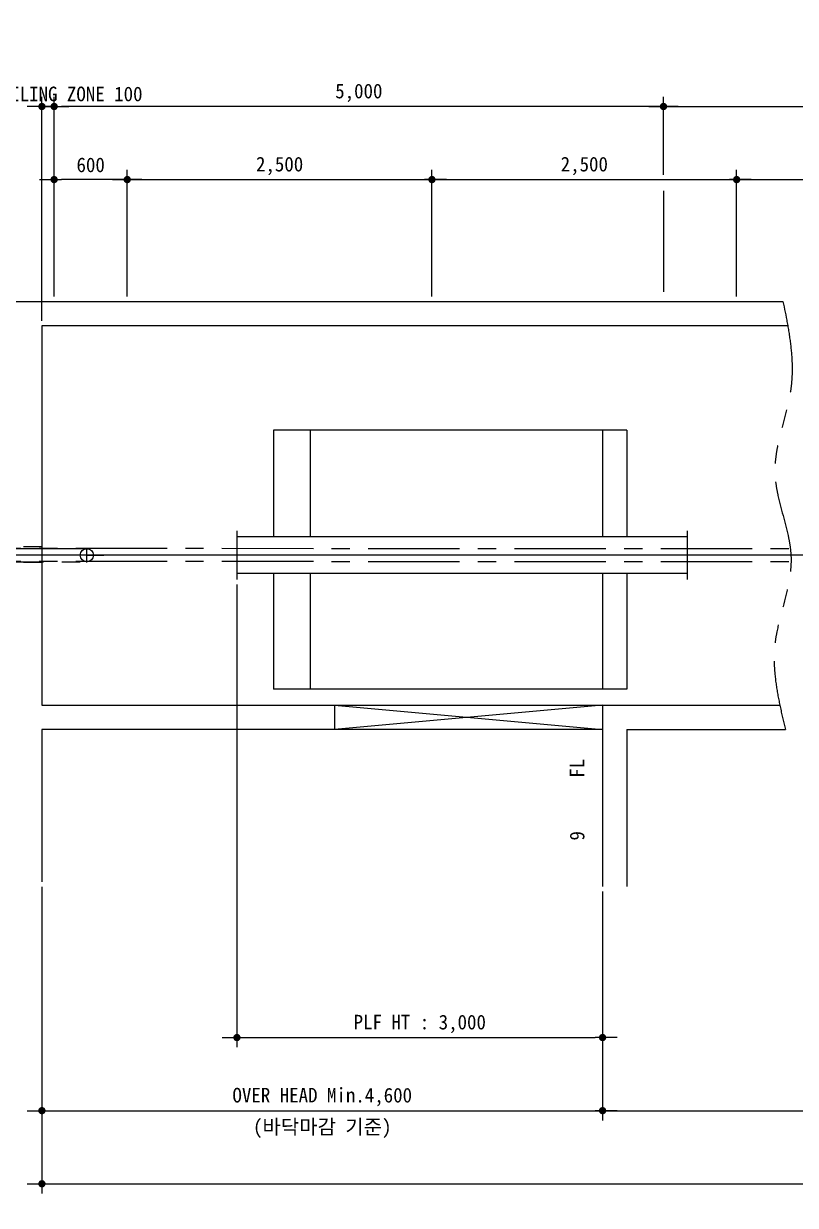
# Model space of a CAD drawing. Extents: x -9109 to 174251, y 57759 to 115528.
# Drawn here: x 46390 to 52722, y 67619 to 77317 of the extents above; entities that cross this region are included whole.
import ezdxf
from ezdxf.enums import TextEntityAlignment as Align

# ---------------------------------------------------------------- set-up
doc = ezdxf.new("R2010")
doc.units = 0
doc.header["$LTSCALE"] = 600
doc.header["$MEASUREMENT"] = 0
for name, pattern in [('CENTER', [2, 1.25, -0.25, 0.25, -0.25]), ('DASHED', [0.75, 0.5, -0.25]), ('HIDDEN', [0.375, 0.25, -0.125]), ('PHANTOM', [2.5, 1.25, -0.25, 0.25, -0.25, 0.25, -0.25])]:
    doc.linetypes.add(name, pattern=pattern)
doc.layers.get('0').update_dxf_attribs({"linetype": 'CONTINUOUS'})
for name, color, linetype in [('1', 3, 'CONTINUOUS'), ('2', 4, 'HIDDEN'), ('3', 1, 'CENTER'), ('4', 6, 'PHANTOM'), ('A-DIMS', 7, 'CONTINUOUS'), ('TEXT', 2, 'CONTINUOUS')]:
    doc.layers.add(name, color=color, linetype=linetype)
doc.layers.add('A-XXXX-TXT2', color=3, linetype='CONTINUOUS', lineweight=25)
doc.styles.add('HY울릉도L', font='')
doc.styles.add('돋움체', font='')
doc.styles.get('HY울릉도L').set_extended_font_data('Dotum')
doc.styles.get('돋움체').set_extended_font_data('DotumChe')
doc.dimstyles.new('CDIM', dxfattribs={"dimtxt": 3, "dimasz": 1.5, "dimexe": 2, "dimexo": 1, "dimgap": 1, "dimtad": 1, "dimdec": 0, "dimrnd": 0.5, "dimzin": 0, "dimdsep": 32, "dimlunit": 6, "dimtxsty": 'HY울릉도L', "dimblk1": '_CIDOT', "dimblk2": '_CIDOT', "dimsah": 1, "dimcen": 5.5, "dimclrd": 2, "dimclre": 2, "dimclrt": 7, "dimadec": 0, "dimazin": 0, "dimtfac": 1, "dimtdec": 0, "dimtix": 1, "dimtmove": 2, "dimatfit": 1, "dimldrblk": '_CIDOT', "dimfxl": 1, "dimtolj": 1, "dimtzin": 0, "dimlwd": -1, "dimarcsym": 0})

# ---------------------------------------------------------------- blocks, each defined once
blk = doc.blocks.new('_CIDOT')
at = {"color": 0, "linetype": 'ByBlock'}
blk.add_line((2, 0), (-1, 0), dxfattribs=at)
at = {"color": 0, "linetype": 'ByBlock', "const_width": 0.5}
blk.add_lwpolyline([(-0.25, 0, 1), (0.25, 0, 1)], format="xyb", close=True, dxfattribs=at)
blk = doc.blocks.new('*D10')
at = {"layer": 'A-DIMS', "lineweight": -2, "transparency": 16777216}
for p, q in [((46540.4, 70233.3), (46540.4, 68316.1)), ((51140.4, 70104), (51140.4, 68316.1))]:
    blk.add_line(p, q, dxfattribs=at)
at = {"layer": 'A-DIMS', "transparency": 16777216}
blk.add_line((46600.4, 68396.1), (51080.4, 68396.1), dxfattribs=at)
at = {"layer": 'A-DIMS', "transparency": 16777216, "xscale": 60, "yscale": 60, "zscale": 60, "rotation": 180}
blk.add_blockref('_CIDOT', (46540.4, 68396.1), dxfattribs=at)
at = {"layer": 'A-DIMS', "transparency": 16777216, "xscale": 60, "yscale": 60, "zscale": 60}
blk.add_blockref('_CIDOT', (51140.4, 68396.1), dxfattribs=at)
at = {"layer": 'A-DIMS', "color": 3, "transparency": 16777216, "insert": (48840.4, 68507.8), "char_height": 120, "attachment_point": 5, "style": '돋움체'}
blk.add_mtext('\\A1;{\\C7;OVER HEAD Min.4,600}', dxfattribs=at)
blk = doc.blocks.new('*D11')
at = {"layer": 'A-DIMS', "lineweight": -2, "transparency": 16777216}
for p, q in [((66140.4, 70124.5), (66140.4, 68316.1)), ((51140.4, 70104), (51140.4, 68316.1))]:
    blk.add_line(p, q, dxfattribs=at)
at = {"layer": 'A-DIMS', "transparency": 16777216}
blk.add_line((51200.4, 68396.1), (66080.4, 68396.1), dxfattribs=at)
at = {"layer": 'A-DIMS', "transparency": 16777216, "xscale": 60, "yscale": 60, "zscale": 60, "rotation": 180}
blk.add_blockref('_CIDOT', (51140.4, 68396.1), dxfattribs=at)
at = {"layer": 'A-DIMS', "transparency": 16777216, "xscale": 60, "yscale": 60, "zscale": 60}
blk.add_blockref('_CIDOT', (66140.4, 68396.1), dxfattribs=at)
at = {"layer": 'A-DIMS', "color": 3, "transparency": 16777216, "insert": (58640.4, 68498.1), "char_height": 120, "attachment_point": 5, "style": '돋움체'}
blk.add_mtext('\\A1;{\\C7;TRAVEL HEIGHT 80000}', dxfattribs=at)
blk = doc.blocks.new('*D12')
at = {"layer": 'A-DIMS', "lineweight": -2, "transparency": 16777216}
for p, q in [((46540.4, 68407.6), (46540.4, 67716.1)), ((67640.4, 68356.6), (67640.4, 67716.1))]:
    blk.add_line(p, q, dxfattribs=at)
at = {"layer": 'A-DIMS', "transparency": 16777216}
blk.add_line((46600.4, 67796.1), (67580.4, 67796.1), dxfattribs=at)
at = {"layer": 'A-DIMS', "transparency": 16777216, "xscale": 60, "yscale": 60, "zscale": 60, "rotation": 180}
blk.add_blockref('_CIDOT', (46540.4, 67796.1), dxfattribs=at)
at = {"layer": 'A-DIMS', "transparency": 16777216, "xscale": 60, "yscale": 60, "zscale": 60}
blk.add_blockref('_CIDOT', (67640.4, 67796.1), dxfattribs=at)
at = {"layer": 'A-DIMS', "color": 3, "transparency": 16777216, "insert": (57090.4, 67898.1), "char_height": 120, "attachment_point": 5, "style": '돋움체'}
blk.add_mtext('\\A1;{\\C7;TOTAL HEIGHT 86100}', dxfattribs=at)
blk = doc.blocks.new('*D14')
at = {"layer": 'A-DIMS', "lineweight": -2, "transparency": 16777216}
for p, q in [((47240.4, 75076.9), (47240.4, 76116.9)), ((49740.4, 75076.9), (49740.4, 76116.9))]:
    blk.add_line(p, q, dxfattribs=at)
at = {"layer": 'A-DIMS', "transparency": 16777216}
blk.add_line((47300.4, 76036.9), (49680.4, 76036.9), dxfattribs=at)
at = {"layer": 'A-DIMS', "transparency": 16777216, "xscale": 60, "yscale": 60, "zscale": 60, "rotation": 180}
blk.add_blockref('_CIDOT', (47240.4, 76036.9), dxfattribs=at)
at = {"layer": 'A-DIMS', "transparency": 16777216, "xscale": 60, "yscale": 60, "zscale": 60}
blk.add_blockref('_CIDOT', (49740.4, 76036.9), dxfattribs=at)
at = {"layer": 'A-DIMS', "color": 3, "transparency": 16777216, "insert": (48490.4, 76148.3), "char_height": 120, "attachment_point": 5, "style": '돋움체'}
blk.add_mtext('\\A1;2,500', dxfattribs=at)
blk = doc.blocks.new('*D15')
at = {"layer": 'A-DIMS', "lineweight": -2, "transparency": 16777216}
for p, q in [((46640.4, 75076.9), (46640.4, 76716.8)), ((51640.4, 76076.9), (51640.4, 76716.8))]:
    blk.add_line(p, q, dxfattribs=at)
at = {"layer": 'A-DIMS', "transparency": 16777216}
blk.add_line((51580.4, 76636.8), (46700.4, 76636.8), dxfattribs=at)
at = {"layer": 'A-DIMS', "transparency": 16777216, "xscale": 60, "yscale": 60, "zscale": 60, "rotation": 180}
blk.add_blockref('_CIDOT', (46640.4, 76636.8), dxfattribs=at)
at = {"layer": 'A-DIMS', "transparency": 16777216, "xscale": 60, "yscale": 60, "zscale": 60}
blk.add_blockref('_CIDOT', (51640.4, 76636.8), dxfattribs=at)
at = {"layer": 'A-DIMS', "color": 3, "transparency": 16777216, "insert": (49140.4, 76748.2), "char_height": 120, "attachment_point": 5, "style": '돋움체'}
blk.add_mtext('\\A1;5,000', dxfattribs=at)
blk = doc.blocks.new('*D16')
at = {"layer": 'A-DIMS', "lineweight": -2, "transparency": 16777216}
for p, q in [((49740.4, 75076.9), (49740.4, 76116.9)), ((52240.4, 75076.9), (52240.4, 76116.9))]:
    blk.add_line(p, q, dxfattribs=at)
at = {"layer": 'A-DIMS', "transparency": 16777216}
blk.add_line((49800.4, 76036.9), (52180.4, 76036.9), dxfattribs=at)
at = {"layer": 'A-DIMS', "transparency": 16777216, "xscale": 60, "yscale": 60, "zscale": 60, "rotation": 180}
blk.add_blockref('_CIDOT', (49740.4, 76036.9), dxfattribs=at)
at = {"layer": 'A-DIMS', "transparency": 16777216, "xscale": 60, "yscale": 60, "zscale": 60}
blk.add_blockref('_CIDOT', (52240.4, 76036.9), dxfattribs=at)
at = {"layer": 'A-DIMS', "color": 3, "transparency": 16777216, "insert": (50990.4, 76148.3), "char_height": 120, "attachment_point": 5, "style": '돋움체'}
blk.add_mtext('\\A1;2,500', dxfattribs=at)
blk = doc.blocks.new('*D17')
at = {"layer": 'A-DIMS', "lineweight": -2, "transparency": 16777216}
for p, q in [((51640.4, 76076.9), (51640.4, 76716.9)), ((61640.4, 76076.9), (61640.4, 76716.9))]:
    blk.add_line(p, q, dxfattribs=at)
at = {"layer": 'A-DIMS', "transparency": 16777216}
blk.add_line((51700.4, 76636.9), (61580.4, 76636.9), dxfattribs=at)
at = {"layer": 'A-DIMS', "transparency": 16777216, "xscale": 60, "yscale": 60, "zscale": 60, "rotation": 180}
blk.add_blockref('_CIDOT', (51640.4, 76636.9), dxfattribs=at)
at = {"layer": 'A-DIMS', "transparency": 16777216, "xscale": 60, "yscale": 60, "zscale": 60}
blk.add_blockref('_CIDOT', (61640.4, 76636.9), dxfattribs=at)
at = {"layer": 'A-DIMS', "color": 3, "transparency": 16777216, "insert": (56640.4, 76737), "char_height": 120, "attachment_point": 5, "style": '돋움체'}
blk.add_mtext('\\A1;5000 * 15 EA = 75000', dxfattribs=at)
blk = doc.blocks.new('*D18')
at = {"layer": 'A-DIMS', "lineweight": -2, "transparency": 16777216}
for p, q in [((52240.4, 75076.9), (52240.4, 76116.9)), ((62240.4, 75076.9), (62240.4, 76116.9))]:
    blk.add_line(p, q, dxfattribs=at)
at = {"layer": 'A-DIMS', "transparency": 16777216}
blk.add_line((52300.4, 76036.9), (62180.4, 76036.9), dxfattribs=at)
at = {"layer": 'A-DIMS', "transparency": 16777216, "xscale": 60, "yscale": 60, "zscale": 60, "rotation": 180}
blk.add_blockref('_CIDOT', (52240.4, 76036.9), dxfattribs=at)
at = {"layer": 'A-DIMS', "transparency": 16777216, "xscale": 60, "yscale": 60, "zscale": 60}
blk.add_blockref('_CIDOT', (62240.4, 76036.9), dxfattribs=at)
at = {"layer": 'A-DIMS', "color": 3, "transparency": 16777216, "insert": (57240.4, 76137), "char_height": 120, "attachment_point": 5, "style": '돋움체'}
blk.add_mtext('\\A1;2500 * 30 EA = 75000', dxfattribs=at)
blk = doc.blocks.new('*D22')
at = {"layer": 'A-DIMS', "lineweight": -2, "transparency": 16777216}
for p, q in [((46540.4, 74876.9), (46540.4, 76716.8)), ((46640.4, 75076.9), (46640.4, 76716.8))]:
    blk.add_line(p, q, dxfattribs=at)
at = {"layer": 'A-DIMS', "transparency": 16777216}
for p, q in [((46480.4, 76636.8), (46420.4, 76636.8)), ((46640.4, 76636.8), (46540.4, 76636.8)), ((46700.4, 76636.8), (46760.4, 76636.8))]:
    blk.add_line(p, q, dxfattribs=at)
at = {"layer": 'A-DIMS', "transparency": 16777216, "xscale": 60, "yscale": 60, "zscale": 60}
blk.add_blockref('_CIDOT', (46540.4, 76636.8), dxfattribs=at)
at = {"layer": 'A-DIMS', "transparency": 16777216, "xscale": 60, "yscale": 60, "zscale": 60, "rotation": 180}
blk.add_blockref('_CIDOT', (46640.4, 76636.8), dxfattribs=at)
at = {"layer": 'A-DIMS', "color": 3, "transparency": 16777216, "insert": (46590.4, 76738.9), "char_height": 120, "attachment_point": 5, "style": '돋움체'}
blk.add_mtext('\\A1;NON-RAILING ZONE 100', dxfattribs=at)
blk = doc.blocks.new('*D23')
at = {"layer": 'A-DIMS', "lineweight": -2, "transparency": 16777216}
for p, q in [((48140.4, 72714.6), (48140.4, 68916.1)), ((51140.4, 70194.5), (51140.4, 68916.1))]:
    blk.add_line(p, q, dxfattribs=at)
at = {"layer": 'A-DIMS', "transparency": 16777216}
blk.add_line((48200.4, 68996.1), (51080.4, 68996.1), dxfattribs=at)
at = {"layer": 'A-DIMS', "transparency": 16777216, "xscale": 60, "yscale": 60, "zscale": 60, "rotation": 180}
blk.add_blockref('_CIDOT', (48140.4, 68996.1), dxfattribs=at)
at = {"layer": 'A-DIMS', "transparency": 16777216, "xscale": 60, "yscale": 60, "zscale": 60}
blk.add_blockref('_CIDOT', (51140.4, 68996.1), dxfattribs=at)
at = {"layer": 'A-DIMS', "color": 3, "transparency": 16777216, "insert": (49640.4, 69107.5), "char_height": 120, "attachment_point": 5, "style": '돋움체'}
blk.add_mtext('\\A1;PLF HT : 3,000', dxfattribs=at)
blk = doc.blocks.new('*D26')
at = {"layer": 'A-DIMS', "lineweight": -2, "transparency": 16777216}
for p, q in [((46640.4, 75156.9), (46640.4, 76116.9)), ((47240.4, 75156.9), (47240.4, 76116.9))]:
    blk.add_line(p, q, dxfattribs=at)
at = {"layer": 'A-DIMS', "transparency": 16777216}
blk.add_line((47180.4, 76036.9), (46700.4, 76036.9), dxfattribs=at)
at = {"layer": 'A-DIMS', "transparency": 16777216, "xscale": 60, "yscale": 60, "zscale": 60, "rotation": 180}
blk.add_blockref('_CIDOT', (46640.4, 76036.9), dxfattribs=at)
at = {"layer": 'A-DIMS', "transparency": 16777216, "xscale": 60, "yscale": 60, "zscale": 60}
blk.add_blockref('_CIDOT', (47240.4, 76036.9), dxfattribs=at)
at = {"layer": 'A-DIMS', "color": 3, "transparency": 16777216, "insert": (46940.4, 76156.9), "char_height": 120, "attachment_point": 5, "style": '돋움체'}
blk.add_mtext('\\A1;600', dxfattribs=at)

msp = doc.modelspace()

# ---------------------------------------------------------------- linework, layer by layer
for p, q in [((43840.4, 75036.9), (52620.4, 75036.9)), ((46540.4, 74836.9), (46540.4, 71724.6)), ((52659.3, 74836.9), (46540.4, 74836.9)), ((51340.4, 73979.6), (48440.4, 73979.6)), ((48440.4, 73979.6), (48440.4, 73104.6)), ((48740.4, 73979.6), (48740.4, 73104.6)), ((51140.4, 73979.6), (51140.4, 73104.6)), ((51340.4, 73979.6), (51340.4, 73104.6)), ((48140.4, 73154.6), (48140.4, 72754.6)), ((51833.2, 73154.6), (51833.2, 72754.6)), ((51833.2, 73104.6), (48140.4, 73104.6)), ((47047.3, 72954.6), (46447.1, 72954.6)), ((51833.2, 72804.6), (48140.4, 72804.6)), ((48440.4, 72804.6), (48440.4, 71854.6)), ((48740.4, 72804.6), (48740.4, 71854.6)), ((51140.4, 72804.6), (51140.4, 71854.6)), ((51340.4, 72804.6), (51340.4, 71854.6)), ((51340.4, 71854.6), (48440.4, 71854.6)), ((46540.4, 71724.6), (52594.4, 71724.6)), ((48940.4, 71724.6), (48940.4, 71524.6)), ((51140.4, 71724.6), (51140.4, 70234.5)), ((51140.4, 71524.6), (46540.4, 71524.6)), ((46540.4, 71524.6), (46540.4, 70273.3)), ((46540.4, 71524.6), (46540.4, 70273.3)), ((51340.4, 71524.6), (51340.4, 70234.5)), ((51340.4, 71524.6), (52640.4, 71524.6))]:
    msp.add_line(p, q)
at = {"linetype": 'DASHED'}
for p, q in [((46908.8, 72895.2), (46908.8, 73014.9)), ((46908.8, 72954.6), (47047.3, 72954.6)), ((46908.8, 72954.6), (46994.2, 72954.6))]:
    msp.add_line(p, q, dxfattribs=at)
at = {"layer": '1'}
for p, q in [((48017.4, 72954.6), (46220.1, 72954.6)), ((63167.4, 72954.6), (46263.1, 72954.6)), ((51140.4, 71724.6), (48940.4, 71524.6)), ((48940.4, 71724.6), (51140.4, 71524.6))]:
    msp.add_line(p, q, dxfattribs=at)
at = {"layer": '2'}
for p, q in [((46540.4, 73024.4), (46340.4, 73024.4)), ((46540.4, 72894.7), (46340.4, 72894.7))]:
    msp.add_line(p, q, dxfattribs=at)
at = {"layer": '3'}
for p, q in [((48790.4, 72954.6), (45118.7, 72954.6)), ((63167.4, 73006.5), (45862.3, 73008.4)), ((46908.8, 73008.1), (45908.5, 73008.1)), ((63167.4, 72899.8), (45509, 72901.8)), ((45803.5, 72901), (46908.8, 72901))]:
    msp.add_line(p, q, dxfattribs=at)
at = {"layer": '4'}
msp.add_open_spline([(52620.4, 75036.9), (52620.4, 75036.9), (52620.4, 75036.9), (52620.4, 75036.9), (52668.1, 74801.8), (52764.2, 74328.8), (52439.7, 73632.6), (52802.3, 72928.7), (52471.5, 72231.2), (52584.3, 71759.4), (52640.4, 71524.6)], degree=3, knots=[-0.000144, -0.000144, -0.000144, -0.000144, 0, 0, 0, 705.805779, 1420.524174, 2135.242569, 2849.960963, 3557.598189, 3557.598189, 3557.598189, 3557.598189], dxfattribs=at)
at = {"layer": 'A-DIMS'}
msp.add_line((51640.4, 75945.3), (51640.4, 75116.9), dxfattribs=at)
at = {"layer": 'TEXT', "color": 1}
msp.add_circle((46908.8, 72954.6), 53.5, dxfattribs=at)

# ---------------------------------------------------------------- texts
at = {"layer": 'A-XXXX-TXT2', "style": '돋움체'}
for s, p in [('FL', (50990.9, 71127.7)), ('9', (50990.9, 70613))]:
    msp.add_text(s, height=120, rotation=90, dxfattribs=at).set_placement(p)
msp.add_text('(바닥마감 기준)', height=120, dxfattribs=at).set_placement((48840.4, 68203.8), align=Align.CENTER)

# ---------------------------------------------------------------- dimensions: what is measured, and where the dimension line sits
at = {"layer": 'A-DIMS'}
for base, p1, p2, text, picture, middle in [((61640.4, 76636.9), (51640.4, 76036.9), (61640.4, 76036.9), '5000 * 15 EA = 75000', '*D17', (56640.4, 76737)), ((46540.4, 76636.8), (46640.4, 75036.9), (46540.4, 74836.9), 'NON-RAILING ZONE <>', '*D22', (46590.4, 76738.9)), ((62240.4, 76036.9), (52240.4, 75036.9), (62240.4, 75036.9), '2500 * 30 EA = 75000', '*D18', (57240.4, 76137)), ((51140.4, 68996.1), (48140.4, 72754.6), (51140.4, 70234.5), 'PLF HT : <>', '*D23', (49640.4, 69107.5)), ((51140.4, 68396.1), (46540.4, 70273.3), (51140.4, 70144), '{\\C7;OVER HEAD Min.<>}', '*D10', (48840.4, 68507.8)), ((66140.4, 68396.1), (51140.4, 70144), (66140.4, 70164.5), '{\\C7;TRAVEL HEIGHT 80000}', '*D11', (58640.4, 68498.1)), ((67640.4, 67796.1), (46540.4, 68447.6), (67640.4, 68396.6), '{\\C7;TOTAL HEIGHT 86100}', '*D12', (57090.4, 67898.1))]:
    dim = msp.add_linear_dim(base=base, p1=p1, p2=p2, text=text, dimstyle='CDIM', override={"dimscale": 40, "dimtxsty": '돋움체', "dimclrd": 256, "dimclre": 256, "dimclrt": 3}, dxfattribs=at)
    dim.commit()
    dim.dimension.update_dxf_attribs({"geometry": picture, "text_midpoint": middle})
for base, p1, p2, picture, middle in [((46640.4, 76636.8), (51640.4, 76036.9), (46640.4, 75036.9), '*D15', (49140.4, 76748.2)), ((49740.4, 76036.9), (47240.4, 75036.9), (49740.4, 75036.9), '*D14', (48490.4, 76148.3)), ((52240.4, 76036.9), (49740.4, 75036.9), (52240.4, 75036.9), '*D16', (50990.4, 76148.3))]:
    dim = msp.add_linear_dim(base=base, p1=p1, p2=p2, dimstyle='CDIM', override={"dimscale": 40, "dimtxsty": '돋움체', "dimclrd": 256, "dimclre": 256, "dimclrt": 3}, dxfattribs=at)
    dim.commit()
    dim.dimension.update_dxf_attribs({"geometry": picture, "text_midpoint": middle})
dim = msp.add_linear_dim(base=(46640.4, 76036.9), p1=(47240.4, 75116.9), p2=(46640.4, 75116.9), dimstyle='CDIM', override={"dimscale": 40, "dimtxsty": '돋움체', "dimclrd": 256, "dimclre": 256, "dimclrt": 3}, dxfattribs=at)
dim.commit()
dim.dimension.update_dxf_attribs({"geometry": '*D26', "text_midpoint": (46940.4, 76156.9), "dimtype": 160})

doc.saveas('drawing.dxf')
